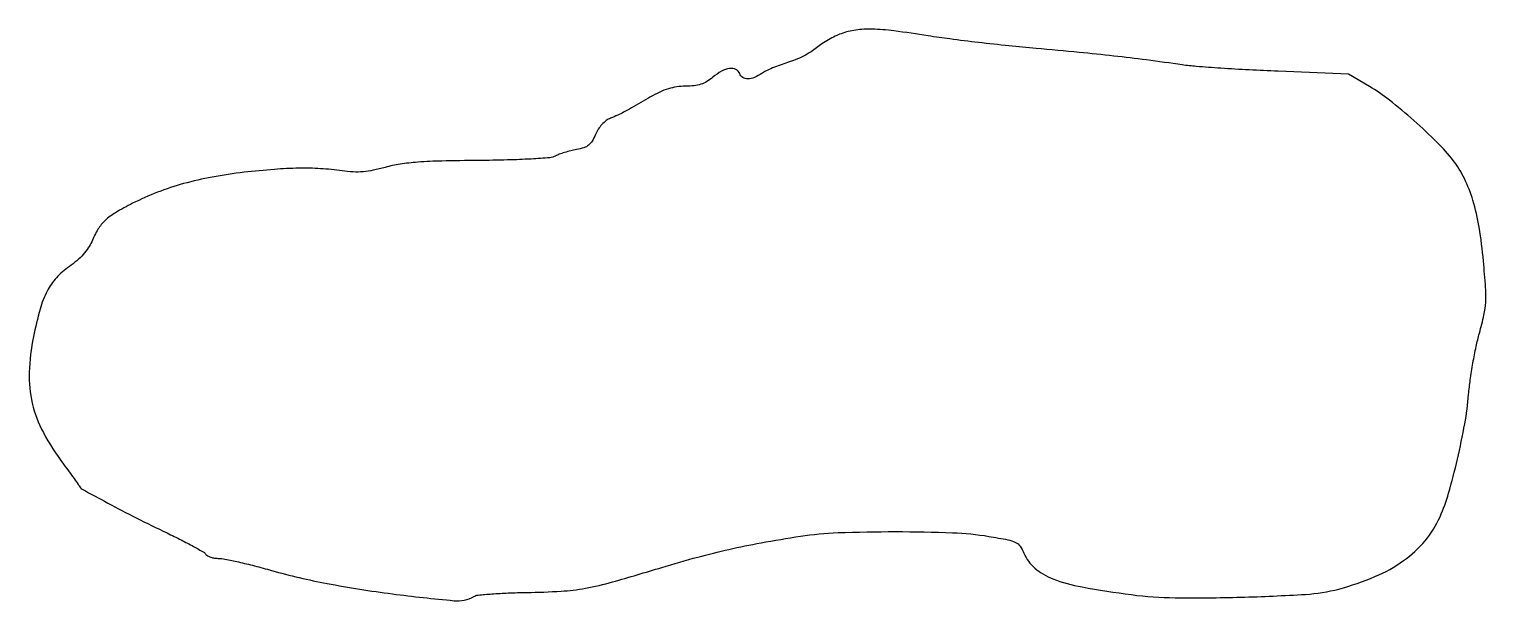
# Model space of a CAD drawing. Extents: x 0 to 405, y 0 to 159.
import ezdxf

# ---------------------------------------------------------------- set-up
doc = ezdxf.new("R2010")
doc.units = 0

msp = doc.modelspace()

# ---------------------------------------------------------------- linework, layer by layer
msp.add_lwpolyline([(225.808161, 157.59394, 0.028625), (224.169371, 156.900682, 0.016734), (222.288535, 155.895289, 0.016701), (220.467611, 154.759324, 0.027092), (219.01074, 153.662491, -0.038541), (217.467612, 152.555092, -0.019123), (215.360561, 151.384295, -0.018857), (213.071702, 150.331182, -0.026216), (210.945629, 149.576494, 0.014502), (208.884357, 148.898727, 0.013068), (206.792143, 148.080462, 0.013221), (204.955432, 147.248344, 0.039818), (203.770544, 146.551836, -0.053256), (201.758174, 145.440419, -0.097744), (199.931031, 145.063715, -0.138597), (198.517909, 145.450228, -0.167018), (197.638374, 146.5, 0.195669), (196.573164, 147.63688, 0.142146), (194.839908, 147.897199, 0.092744), (192.600876, 147.159472, 0.049106), (190.182369, 145.5, -0.039625), (188.51287, 144.307378, -0.055801), (186.850989, 143.546003, -0.051516), (184.962454, 143.133248, -0.028066), (182.590496, 143, 0.035871), (180.149194, 142.824633, 0.039078), (177.828949, 142.302035, 0.035295), (175.428307, 141.370326, 0.021518), (172.734851, 139.955037, -0.000884), (167.587676, 136.973236, -0.008863), (165.413383, 135.769632, -0.017937), (163.791477, 134.982204, -0.010182), (161.77764, 134.140854, 0.067835), (160.574739, 133.46667, 0.045495), (159.405902, 132.405333, 0.043077), (158.380351, 131.074431, 0.043692), (157.603549, 129.593586, -0.036529), (156.681095, 127.772219, -0.090441), (155.695743, 126.653776, -0.088569), (154.365751, 125.941796, -0.034039), (152.32591, 125.427929, 0.015909), (150.714475, 125.083546, 0.013495), (149.036361, 124.620291, 0.013707), (147.530116, 124.11486, 0.036747), (146.5, 123.649115, -0.104654), (144.90788, 123.17481, -0.005899), (139.7439, 122.816943, -0.008137), (133.161205, 122.546114, -0.004318), (125, 122.413816, 0.003926), (114.908529, 122.258144, 0.012758), (108.225095, 121.931793, 0.019003), (103.314428, 121.377959, 0.031234), (99.228824, 120.495359, -0.017686), (95.89051, 119.678997, -0.030923), (93.073706, 119.27446, -0.032548), (90.3301, 119.23127, -0.022311), (87.228824, 119.523485, 0.019264), (81.25894, 120.122711, 0.019077), (75.24111, 120.263364, 0.016269), (68.436196, 119.941151, 0.008532), (60, 119.121014, 0.016809), (51.145575, 117.804612, 0.022463), (43.228672, 115.983258, 0.024012), (35.956078, 113.580811, 0.024958), (29.043071, 110.518682, 0.016968), (24.293445, 107.918909, 0.054858), (21.421987, 105.76148, 0.06841), (19.436584, 103.307455, 0.038052), (17.69937, 99.866694, -0.052546), (16.762891, 98.138052, -0.033323), (15.342361, 96.338009, -0.030835), (13.549611, 94.584176, -0.027541), (11.488406, 92.992023, 0.056387), (7.893975, 89.869265, 0.067542), (5.335205, 86.192335, 0.050389), (3.363385, 81.144442, 0.017401), (1.523522, 73.523994, 0.042055), (0.344063, 63.578835, 0.066512), (1.190068, 55.047672, 0.065045), (4.269671, 46.904993, 0.038355), (9.874287, 38.125434, -0.001974), (11.444172, 36.020794, -0.002847), (12.814733, 34.145926, -0.001489), (13.961596, 32.548168, -0.045792), (14.208189, 32.125434, 0.159872), (15.089126, 31.186637, 0.002147), (22.158998, 27.362559, 0.006225), (30.09264, 23.241446, 0.005182), (38.624921, 19.053683, -0.005835), (42.553863, 17.118933, -0.008432), (45.9766, 15.310352, -0.004919), (48.802208, 13.719379, -0.124277), (49.433938, 13.10689, 0.135531), (49.893173, 12.680951, 0.043964), (50.757502, 12.325149, 0.040092), (51.833733, 12.081659, 0.035604), (52.979043, 12, -0.049969), (54.71402, 11.826176, -0.006025), (58.474685, 11.017699, -0.007117), (62.930792, 9.936451, -0.005802), (67.670026, 8.655996, 0.022375), (83.08182, 5.035347, 0.01443), (101.201451, 2.164291, 0.008844), (118.325905, 0.262594, 0.151932), (123.782152, 1.417838, -0.102343), (125.001467, 1.803355, -0.00631), (128.808296, 2.145492, -0.009154), (133.388679, 2.414698, -0.006643), (138.494783, 2.553168, 0.011366), (148.058357, 2.902928, 0.030891), (154.785591, 3.721248, 0.023352), (162.3306, 5.483927, 0.004339), (176, 9.486915, -0.00692), (186.020823, 12.365357, -0.011118), (194.648299, 14.509968, -0.010759), (203.56147, 16.315728, -0.005975), (214.5, 18.15314, -0.029801), (224.957809, 19.148457, -0.009034), (240.896403, 19.42321, -0.008919), (256.77599, 19.126725, -0.032023), (266.859204, 18.109624, -0.006863), (272.067445, 17.171133, -0.063877), (274.231853, 16.454861, -0.126526), (275.509328, 15.381293, -0.056163), (276.587806, 13.444093, 0.118178), (279.625253, 9.287285, 0.084328), (284.599635, 6.330943, 0.04775), (292.705008, 4.065517, 0.011635), (306.438178, 1.935909, 0.030108), (318.558422, 1.081511, 0.009366), (336.817159, 1.237676, 0.008241), (354.787059, 2.024654, 0.049672), (364, 3.506817, 0.035192), (374.037029, 6.935002, 0.055082), (381.995043, 11.381566, 0.063238), (387.982523, 16.913774, 0.070647), (392.136919, 23.576623, 0.034186), (394.488734, 30.057135, 0.012518), (396.946675, 39.496129, 0.012731), (398.992966, 49.374994, 0.023532), (400.069527, 57.5, -0.013761), (400.523281, 61.527286, -0.00865), (401.264048, 66.20625, -0.008682), (402.153268, 70.788455, -0.015698), (403.06325, 74.5, 0.014101), (404.310825, 79.519125, 0.039949), (404.798185, 83.091928, 0.031097), (404.771926, 87.157475, 0.005991), (404.178726, 94.5, 0.017527), (402.975051, 103.878467, 0.032279), (401.24265, 111.370698, 0.03935), (398.890469, 117.427507, 0.053639), (395.799711, 122.398555, 0.031789), (391.323406, 127.430856, 0.014206), (384.846428, 133.487053, 0.014197), (378.044812, 139.158479, 0.032244), (372.530858, 142.948415), (366.748034, 146.39683), (347.148114, 147.162176, -0.003356), (339.129179, 147.529221, -0.00352), (331.242343, 147.998976, -0.003375), (324.440349, 148.498332, -0.015647), (320.524098, 148.936116, 0.00333), (310.600621, 150.293645, 0.004415), (301.552198, 151.388971, 0.004043), (291.888594, 152.393223, 0.002197), (280, 153.478914, -0.004277), (272.38585, 154.2062, -0.003155), (263.96875, 155.136614, -0.003188), (256.022821, 156.117119, -0.007127), (250, 156.986801, 0.007093), (240.45239, 158.36612, 0.026055), (234.367492, 158.836748, 0.040524), (229.855859, 158.584228, 0.051558)], format="xyb", close=True)

doc.saveas('drawing.dxf')
